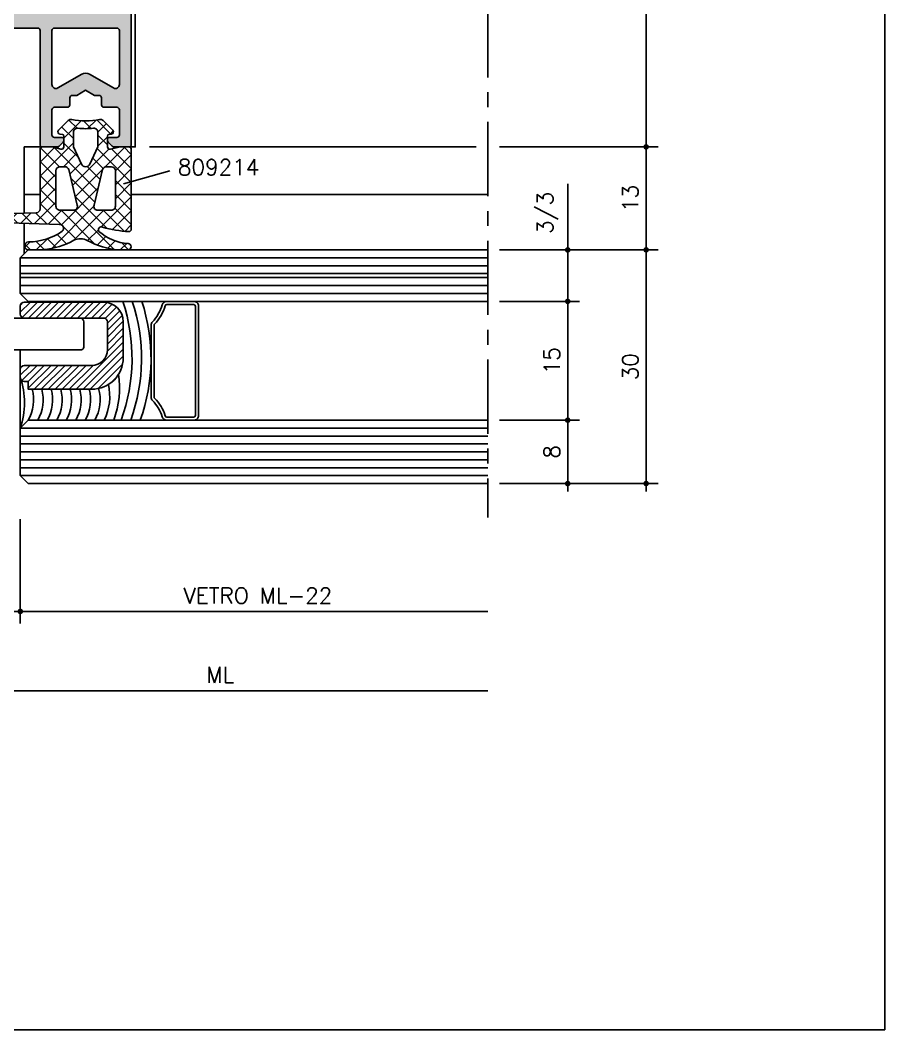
# Model space of a CAD drawing. Extents: x 0 to 1130, y -960 to 577.
# Drawn here: x 790.9 to 900, y 0 to 127.5 of the extents above; entities that cross this region are included whole.
import ezdxf

# ---------------------------------------------------------------- set-up
doc = ezdxf.new("R2010")
doc.units = 0
doc.header["$LTSCALE"] = 7.5
doc.header["$MEASUREMENT"] = 0
doc.linetypes.add('CENTER', pattern=[2, 1.25, -0.25, 0.25, -0.25])
doc.layers.get('0').update_dxf_attribs({"linetype": 'CONTINUOUS'})
doc.layers.get('DEFPOINTS').update_dxf_attribs({"linetype": 'CONTINUOUS'})
for name, color, linetype in [('ASSI', 1, 'CENTER'), ('FILL', 8, 'CONTINUOUS'), ('FINE', 7, 'CONTINUOUS'), ('GOMMA', 3, 'CONTINUOUS'), ('GROSSA', 4, 'CONTINUOUS'), ('MARCHIO', 7, 'CONTINUOUS'), ('QUOTE', 254, 'CONTINUOUS'), ('TESTO', 2, 'CONTINUOUS'), ('TRATTEGGI', 140, 'CONTINUOUS'), ('VETRO', 6, 'CONTINUOUS')]:
    doc.layers.add(name, color=color, linetype=linetype)
doc.styles.get("Standard").update_dxf_attribs({"font": 'romans.shx'})
doc.dimstyles.new('FRECCIA_1-1', dxfattribs={"dimtxt": 2, "dimasz": 2.5, "dimexe": 1.5, "dimexo": 1.5, "dimgap": 1, "dimtad": 3, "dimdsep": 46, "dimtxsty": 'Standard', "dimcen": 0, "dimclrt": 2, "dimaunit": 1, "dimadec": 0, "dimazin": 0, "dimtfac": 0.7, "dimtmove": 0, "dimatfit": 3, "dimfxl": 1, "dimtolj": 2, "dimarcsym": 0})
doc.dimstyles.new('SCALA_1-1$0', dxfattribs={"dimtxt": 2, "dimasz": 1, "dimexe": 1.5, "dimexo": 1.5, "dimgap": 1, "dimtad": 3, "dimdsep": 46, "dimtxsty": 'Standard', "dimblk1": 'PUNTO', "dimblk2": 'PUNTO', "dimsah": 1, "dimcen": 0.09, "dimclrt": 2, "dimadec": 0, "dimazin": 0, "dimtfac": 0.7, "dimtmove": 0, "dimatfit": 3, "dimldrblk": 'PUNTO', "dimfxl": 1, "dimtolj": 2, "dimarcsym": 0})

# ---------------------------------------------------------------- blocks, each defined once
blk = doc.blocks.new('PUNTO')
blk.add_line((-1, 0), (1, 0))
at = {"const_width": 0.35}
blk.add_lwpolyline([(-0.1750000000000114, 0, 1), (0.1750000000000114, 0, 1)], format="xyb", close=True, dxfattribs=at)
blk = doc.blocks.new('*D36')
at = {"layer": 'DEFPOINTS', "color": 0, "transparency": 16777216}
for p in [(790.8708402705938, 65.97782573167888), (768.8708402705938, 63.1439782762792), (768.8708402705938, 52.81692249839733)]:
    blk.add_point(p, dxfattribs=at)
at = {"layer": 'QUOTE', "color": 0, "lineweight": -2, "transparency": 16777216}
for p, q in [((790.8708402705938, 64.47782573167888), (790.8708402705938, 51.31692249839733)), ((768.8708402705938, 61.6439782762792), (768.8708402705938, 51.31692249839733)), ((789.8708402705938, 52.81692249839733), (769.8708402705938, 52.81692249839733))]:
    blk.add_line(p, q, dxfattribs=at)
at = {"layer": 'QUOTE', "color": 0, "lineweight": -2, "transparency": 16777216, "rotation": 180}
blk.add_blockref('PUNTO', (768.8708402705938, 52.81692249839733), dxfattribs=at)
at = {"layer": 'QUOTE', "color": 0, "lineweight": -2, "transparency": 16777216}
blk.add_blockref('PUNTO', (790.8708402705938, 52.81692249839733), dxfattribs=at)
at = {"layer": 'QUOTE', "color": 2, "transparency": 16777216, "insert": (779.8708402705938, 54.81692249839733), "char_height": 2, "attachment_point": 5}
blk.add_mtext('\\A2;22', dxfattribs=at)
blk = doc.blocks.new('*D37')
at = {"layer": 'DEFPOINTS', "color": 0, "transparency": 16777216}
for p in [(790.8708402705942, 65.97782573167888), (849.8708402705937, 64.57808684893001), (849.8708402705937, 52.81692249839733)]:
    blk.add_point(p, dxfattribs=at)
at = {"layer": 'QUOTE', "color": 0, "lineweight": -2, "transparency": 16777216}
for p, q in [((790.8708402705942, 64.47782573167888), (790.8708402705942, 51.31692249839733)), ((791.8708402705942, 52.81692249839733), (849.8708402705937, 52.81692249839733))]:
    blk.add_line(p, q, dxfattribs=at)
at = {"layer": 'QUOTE', "color": 0, "lineweight": -2, "transparency": 16777216, "rotation": 180}
blk.add_blockref('PUNTO', (790.8708402705942, 52.81692249839733), dxfattribs=at)
at = {"layer": 'QUOTE', "color": 2, "transparency": 16777216, "insert": (820.8708402705939, 54.81692249839733), "char_height": 2, "attachment_point": 5}
blk.add_mtext('\\A2;VETRO ML-22', dxfattribs=at)
blk = doc.blocks.new('_None')
blk = doc.blocks.new('*D39')
at = {"layer": 'DEFPOINTS', "color": 0, "transparency": 16777216}
for p in [(849.8708402705937, 64.57808684893001), (779.8708402705936, 52.81692249839733), (779.8708402705936, 42.81692249839733)]:
    blk.add_point(p, dxfattribs=at)
at = {"layer": 'QUOTE', "color": 0, "lineweight": -2, "transparency": 16777216}
for p, q in [((779.8708402705936, 51.31692249839733), (779.8708402705936, 41.31692249839733)), ((849.8708402705937, 42.81692249839733), (782.3708402705936, 42.81692249839733))]:
    blk.add_line(p, q, dxfattribs=at)
at = {"layer": 'QUOTE', "color": 0, "transparency": 16777216}
blk.add_solid([(782.3708402705936, 43.233589165064), (782.3708402705936, 42.40025583173067), (779.8708402705936, 42.81692249839733)], dxfattribs=at)
at = {"layer": 'QUOTE', "color": 2, "transparency": 16777216, "insert": (816.1208402705936, 44.81692249839733), "char_height": 2, "attachment_point": 5}
blk.add_mtext('\\A2;ML', dxfattribs=at)
blk = doc.blocks.new('*D41')
at = {"layer": 'DEFPOINTS', "color": 0, "transparency": 16777216}
for p in [(849.8708402705942, 216.4674930692304), (849.8708402705942, 111.4674930692304), (869.870840270594, 111.4674930692304)]:
    blk.add_point(p, dxfattribs=at)
at = {"layer": 'QUOTE', "color": 0, "lineweight": -2, "transparency": 16777216}
for p, q in [((851.3708402705942, 216.4674930692304), (871.370840270594, 216.4674930692304)), ((869.870840270594, 215.4674930692304), (869.870840270594, 112.4674930692304)), ((851.3708402705942, 111.4674930692304), (871.370840270594, 111.4674930692304))]:
    blk.add_line(p, q, dxfattribs=at)
for p, rotation in [((869.870840270594, 216.4674930692304), 90), ((869.870840270594, 111.4674930692304), 270)]:
    blk.add_blockref('PUNTO', p, dxfattribs=dict(at, rotation=rotation))
at = {"layer": 'QUOTE', "color": 2, "transparency": 16777216, "insert": (867.8708402705938, 163.9674930692301), "char_height": 2, "attachment_point": 5, "rotation": 90}
blk.add_mtext('\\A2;105', dxfattribs=at)
blk = doc.blocks.new('*D31')
at = {"layer": 'DEFPOINTS', "color": 0, "transparency": 16777216}
for p in [(849.8708402705942, 111.4674930692304), (849.8708402705942, 98.46749306923033), (869.870840270594, 98.46749306923034)]:
    blk.add_point(p, dxfattribs=at)
at = {"layer": 'QUOTE', "color": 0, "lineweight": -2, "transparency": 16777216}
for p, q in [((851.3708402705942, 111.4674930692304), (871.370840270594, 111.4674930692304)), ((869.870840270594, 110.4674930692304), (869.870840270594, 99.46749306923034)), ((851.3708402705942, 98.46749306923033), (871.370840270594, 98.46749306923034))]:
    blk.add_line(p, q, dxfattribs=at)
for p, rotation in [((869.870840270594, 111.4674930692304), 90), ((869.870840270594, 98.46749306923034), 270)]:
    blk.add_blockref('PUNTO', p, dxfattribs=dict(at, rotation=rotation))
at = {"layer": 'QUOTE', "color": 2, "transparency": 16777216, "insert": (867.8708402705938, 104.9674930692301), "char_height": 2, "attachment_point": 5, "rotation": 90}
blk.add_mtext('\\A2;13', dxfattribs=at)
blk = doc.blocks.new('*D32')
at = {"layer": 'DEFPOINTS', "color": 0, "transparency": 16777216}
for p in [(849.8708402705942, 76.9674930692303), (849.8708402705942, 68.96749306923024), (859.9727191530606, 68.96749306923024)]:
    blk.add_point(p, dxfattribs=at)
at = {"layer": 'QUOTE', "color": 0, "lineweight": -2, "transparency": 16777216}
for p, q in [((851.3708402705942, 76.9674930692303), (861.4727191530606, 76.9674930692303)), ((859.9727191530606, 75.9674930692303), (859.9727191530606, 69.96749306923024)), ((851.3708402705942, 68.96749306923024), (861.4727191530606, 68.96749306923024))]:
    blk.add_line(p, q, dxfattribs=at)
for p, rotation in [((859.9727191530606, 76.9674930692303), 90), ((859.9727191530606, 68.96749306923024), 270)]:
    blk.add_blockref('PUNTO', p, dxfattribs=dict(at, rotation=rotation))
at = {"layer": 'QUOTE', "color": 2, "transparency": 16777216, "insert": (857.9727191530603, 72.96749306923002), "char_height": 2, "attachment_point": 5, "rotation": 90}
blk.add_mtext('\\A2;8', dxfattribs=at)
blk = doc.blocks.new('*D33')
at = {"layer": 'DEFPOINTS', "color": 0, "transparency": 16777216}
for p in [(849.8708402705942, 91.9674930692303), (849.8708402705942, 76.9674930692303), (859.9727191530606, 76.9674930692303)]:
    blk.add_point(p, dxfattribs=at)
at = {"layer": 'QUOTE', "color": 0, "lineweight": -2, "transparency": 16777216}
for p, q in [((851.3708402705942, 91.9674930692303), (861.4727191530606, 91.9674930692303)), ((859.9727191530606, 90.9674930692303), (859.9727191530606, 77.9674930692303)), ((851.3708402705942, 76.9674930692303), (861.4727191530606, 76.9674930692303))]:
    blk.add_line(p, q, dxfattribs=at)
for p, rotation in [((859.9727191530606, 91.9674930692303), 90), ((859.9727191530606, 76.9674930692303), 270)]:
    blk.add_blockref('PUNTO', p, dxfattribs=dict(at, rotation=rotation))
at = {"layer": 'QUOTE', "color": 2, "transparency": 16777216, "insert": (857.9727191530603, 84.46749306923004), "char_height": 2, "attachment_point": 5, "rotation": 90}
blk.add_mtext('\\A2;15', dxfattribs=at)
blk = doc.blocks.new('*D34')
at = {"layer": 'DEFPOINTS', "color": 0, "transparency": 16777216}
for p in [(849.8708402705942, 98.46749306923033), (859.9727191530606, 98.46749306923033), (849.8708402705942, 91.9674930692303)]:
    blk.add_point(p, dxfattribs=at)
at = {"layer": 'QUOTE', "color": 0, "lineweight": -2, "transparency": 16777216}
for p, q in [((859.9727191530606, 98.46749306923033), (859.9727191530606, 106.8008264025637)), ((851.3708402705942, 98.46749306923033), (861.4727191530606, 98.46749306923033)), ((859.9727191530606, 92.9674930692303), (859.9727191530606, 97.46749306923033)), ((851.3708402705942, 91.9674930692303), (861.4727191530606, 91.9674930692303))]:
    blk.add_line(p, q, dxfattribs=at)
for p, rotation in [((859.9727191530606, 98.46749306923033), 90), ((859.9727191530606, 91.9674930692303), 270)]:
    blk.add_blockref('PUNTO', p, dxfattribs=dict(at, rotation=rotation))
at = {"layer": 'QUOTE', "color": 2, "transparency": 16777216, "insert": (857.4489096292508, 103.1341597358967), "char_height": 2, "attachment_point": 5, "rotation": 90}
blk.add_mtext('\\A2;3/3', dxfattribs=at)
blk = doc.blocks.new('*D35')
at = {"layer": 'DEFPOINTS', "color": 0, "transparency": 16777216}
for p in [(849.8708402705942, 98.46749306923033), (869.870840270594, 98.46749306923034), (849.8708402705942, 68.96749306923024)]:
    blk.add_point(p, dxfattribs=at)
at = {"layer": 'QUOTE', "color": 0, "lineweight": -2, "transparency": 16777216}
for p, q in [((851.3708402705942, 98.46749306923033), (871.370840270594, 98.46749306923034)), ((869.870840270594, 69.96749306923026), (869.870840270594, 97.46749306923034)), ((851.3708402705942, 68.96749306923024), (871.370840270594, 68.96749306923026))]:
    blk.add_line(p, q, dxfattribs=at)
for p, rotation in [((869.870840270594, 98.46749306923034), 90), ((869.870840270594, 68.96749306923026), 270)]:
    blk.add_blockref('PUNTO', p, dxfattribs=dict(at, rotation=rotation))
at = {"layer": 'QUOTE', "color": 2, "transparency": 16777216, "insert": (867.8708402705938, 83.71749306923002), "char_height": 2, "attachment_point": 5, "rotation": 90}
blk.add_mtext('\\A2;30', dxfattribs=at)

msp = doc.modelspace()

# ---------------------------------------------------------------- hatches: boundary and pattern name
at = {"layer": 'FILL'}
h = msp.add_hatch(color=253, dxfattribs=at)
edge = h.paths.add_edge_path(flags=16)
edge.add_arc((757.1708402705937, 212.5674930692302), 0.2999999999999545, 89.99999999999457, 180)
edge.add_line((756.8708402705937, 212.5674930692302), (756.8708402705936, 128.7674930692302))
edge.add_arc((757.1708402705937, 128.7674930692303), 0.2999999999999545, 180, 270)
edge.add_line((757.1708402705937, 128.4674930692303), (802.5708402705936, 128.4674930692303))
edge.add_arc((802.5708402705936, 128.7674930692303), 0.2999999999999545, 270, 360)
edge.add_line((802.8708402705936, 128.7674930692303), (802.8708402705938, 212.5674930692302))
edge.add_arc((802.5708402705937, 212.5674930692302), 0.2999999999999545, 0, 90)
edge.add_line((802.5708402705937, 212.8674930692301), (757.1708402705937, 212.8674930692301))
edge = h.paths.add_edge_path()
edge.add_line((764.5708402705937, 112.6674930692301), (763.6708402705937, 112.6674930692302))
edge.add_arc((763.6708402705937, 112.3674930692302), 0.2999999999999829, 90.00000000000541, 180.0000000000054)
edge.add_line((763.3708402705937, 112.3674930692302), (763.3708402705937, 112.2917571379422))
edge.add_arc((763.6708402705935, 112.2917571379422), 0.2999999999999261, 180, 225.0000000000038)
edge.add_line((763.4587082362377, 112.0796251035862), (763.9829723049496, 111.5553610348744))
edge.add_arc((764.1951043393055, 111.7674930692303), 0.2999999999999341, 224.9999999999962, 270)
edge.add_line((764.1951043393055, 111.4674930692303), (766.0708402705937, 111.4674930692303))
edge.add_arc((766.0708402705937, 111.7674930692303), 0.2999999999999545, 270, 360)
edge.add_line((766.3708402705937, 111.7674930692303), (766.3708402705936, 126.1674930692304))
edge.add_arc((766.6708402705935, 126.1674930692304), 0.2999999999999545, 90, 180, ccw=False)
edge.add_line((766.6708402705935, 126.4674930692303), (774.0708402705939, 126.4674930692303))
edge.add_arc((774.0708402705939, 126.1674930692304), 0.2999999999999829, -5.5138116294983774e-12, 89.9999999999946, ccw=False)
edge.add_line((774.3708402705938, 126.1674930692303), (774.3708402705937, 111.7674930692302))
edge.add_arc((774.6708402705937, 111.7674930692303), 0.2999999999999829, 180.0000000000163, 270.0000000000163)
edge.add_line((774.6708402705938, 111.4674930692303), (775.2708402705938, 111.4674930692303))
edge.add_arc((775.2708402705937, 111.1674930692303), 0.3000000000000114, -1.0913936421275139e-11, 89.99999999998909, ccw=False)
edge.add_line((775.5708402705937, 111.1674930692302), (775.5708402705937, 110.5192301965413))
edge.add_arc((775.2708402705937, 110.5192301965413), 0.2999999999999972, -74.9999999999971, 0, ccw=False)
edge.add_line((775.3484859841245, 110.2294524486546), (774.593194557063, 110.0270727207233))
edge.add_arc((774.6708402705938, 109.7372949728366), 0.299999999999927, 104.9999999999926, 179.9999999999891)
edge.add_line((774.3708402705938, 109.7372949728367), (774.3708402705937, 91.76749306923034))
edge.add_arc((774.6708402705937, 91.76749306923028), 0.2999999999999972, 179.9999999999864, 269.9999999999919)
edge.add_line((774.6708402705937, 91.46749306923027), (775.9708402705937, 91.46749306923039))
edge.add_line((775.9708402705937, 91.46749306923039), (776.6708402705937, 92.16749306923032))
edge.add_line((776.6708402705937, 92.16749306923032), (776.6708402705937, 92.66749306923032))
edge.add_line((776.6708402705937, 92.66749306923032), (775.5708402705936, 92.66749306923032))
edge.add_line((775.5708402705936, 92.66749306923032), (775.5708402705936, 94.13958745009404))
edge.add_line((775.5708402705936, 94.13958745009404), (777.8708402705937, 95.46749306923027))
edge.add_line((777.8708402705937, 95.46749306923027), (777.8708402705937, 107.4674930692303))
edge.add_arc((779.8708402705937, 107.4674930692303), 2, 0, 180, ccw=False)
edge.add_line((781.8708402705937, 107.4674930692303), (781.8708402705937, 95.46749306923027))
edge.add_line((781.8708402705937, 95.46749306923027), (784.1708402705937, 94.13958745009404))
edge.add_line((784.1708402705937, 94.13958745009404), (784.1708402705937, 92.66749306923032))
edge.add_line((784.1708402705937, 92.66749306923032), (783.0708402705936, 92.66749306923032))
edge.add_line((783.0708402705936, 92.66749306923032), (783.0708402705936, 92.16749306923032))
edge.add_line((783.0708402705936, 92.16749306923032), (783.7708402705936, 91.46749306923039))
edge.add_line((783.7708402705936, 91.46749306923039), (785.0708402705937, 91.46749306923039))
edge.add_arc((785.0708402705937, 91.76749306923034), 0.2999999999999403, 269.9999999999972, 360.0000000000027)
edge.add_line((785.3708402705937, 91.76749306923034), (785.3708402705937, 109.7372949728365))
edge.add_arc((785.0708402705936, 109.7372949728365), 0.3000000000000398, 1.085629331272737e-11, 75.00000000001305)
edge.add_line((785.1484859841244, 110.0270727207233), (784.393194557063, 110.2294524486546))
edge.add_arc((784.4708402705937, 110.5192301965413), 0.300000000000004, 179.9999999999891, 254.9999999999945, ccw=False)
edge.add_line((784.1708402705938, 110.5192301965413), (784.1708402705937, 110.6674930692303))
edge.add_line((784.1708402705937, 110.6674930692303), (784.1708402705937, 111.1674930692302))
edge.add_arc((784.4708402705937, 111.1674930692302), 0.3000000000000682, 90, 180, ccw=False)
edge.add_line((784.4708402705937, 111.4674930692303), (785.0708402705937, 111.4674930692303))
edge.add_arc((785.0708402705936, 111.7674930692303), 0.2999999999999829, 270.0000000000054, 359.9999999999946)
edge.add_line((785.3708402705937, 111.7674930692302), (785.3708402705937, 126.1674930692303))
edge.add_arc((785.6708402705937, 126.1674930692304), 0.2999999999999829, 90.0000000000054, 180.0000000000054, ccw=False)
edge.add_line((785.6708402705937, 126.4674930692303), (793.070840270594, 126.4674930692303))
edge.add_arc((793.070840270594, 126.1674930692304), 0.2999999999999545, 0, 90, ccw=False)
edge.add_line((793.3708402705939, 126.1674930692304), (793.3708402705938, 111.7674930692303))
edge.add_arc((793.6708402705938, 111.7674930692303), 0.3000000000000114, 180.0000000000109, 270.0000000000109)
edge.add_line((793.6708402705939, 111.4674930692303), (795.546576201882, 111.4674930692303))
edge.add_arc((795.5465762018819, 111.7674930692303), 0.2999999999999829, 270.0000000000135, 315.0000000000134)
edge.add_line((795.7587082362379, 111.5553610348744), (796.2829723049498, 112.0796251035861))
edge.add_arc((796.0708402705937, 112.2917571379421), 0.3000000000000245, 315.0000000000057, 360.0000000000055)
edge.add_line((796.3708402705938, 112.2917571379421), (796.3708402705938, 112.3674930692302))
edge.add_arc((796.0708402705937, 112.3674930692302), 0.3000000000000398, 5.428146656363683e-12, 90.00000000000541)
edge.add_line((796.0708402705937, 112.6674930692302), (795.1708402705939, 112.6674930692302))
edge.add_arc((795.1708402705938, 112.9674930692302), 0.3000000000000398, 180.0000000000054, 270.0000000000054, ccw=False)
edge.add_line((794.8708402705938, 112.9674930692302), (794.8708402705938, 116.1674930692301))
edge.add_arc((795.1708402705938, 116.1674930692301), 0.3000000000000398, 89.9999999999946, 179.9999999999946, ccw=False)
edge.add_line((795.1708402705939, 116.4674930692302), (796.8208402705937, 116.4674930692302))
edge.add_arc((796.8208402705937, 116.7674930692302), 0.3000000000000398, 269.9999999999946, 359.9999999999946)
edge.add_line((797.1208402705938, 116.7674930692302), (797.1208402705938, 117.6674930692301))
edge.add_arc((797.4208402705939, 117.6674930692301), 0.3000000000000682, 90, 180, ccw=False)
edge.add_line((797.4208402705939, 117.9674930692302), (797.9868656743781, 117.9674930692302))
edge.add_line((797.9868656743781, 117.9674930692302), (799.1208402705938, 118.6221936076095))
edge.add_line((799.1208402705938, 118.6221936076095), (800.2548148668094, 117.9674930692303))
edge.add_line((800.2548148668094, 117.9674930692303), (800.8208402705937, 117.9674930692302))
edge.add_arc((800.8208402705937, 117.6674930692302), 0.3000000000000114, 1.0913936421275139e-11, 90.00000000000807, ccw=False)
edge.add_line((801.1208402705938, 117.6674930692303), (801.1208402705938, 116.7674930692302))
edge.add_arc((801.4208402705938, 116.7674930692302), 0.2999999999999403, 179.9999999999973, 270.0000000000027)
edge.add_line((801.4208402705938, 116.4674930692302), (803.0708402705937, 116.4674930692302))
edge.add_arc((803.0708402705937, 116.1674930692301), 0.3000000000000682, 0, 90, ccw=False)
edge.add_line((803.3708402705938, 116.1674930692301), (803.3708402705938, 112.9674930692302))
edge.add_arc((803.0708402705937, 112.9674930692303), 0.300000000000054, 269.99999999999727, 359.99999999999187, ccw=False)
edge.add_line((803.0708402705937, 112.6674930692302), (802.1708402705938, 112.6674930692302))
edge.add_arc((802.1708402705938, 112.3674930692302), 0.2999999999999972, 90.00000000000813, 180.0000000000027)
edge.add_line((801.8708402705938, 112.3674930692302), (801.8708402705937, 112.2917571379422))
edge.add_arc((802.1708402705937, 112.2917571379423), 0.2999999999999829, 180.0000000000244, 225.0000000000288)
edge.add_line((801.9587082362378, 112.0796251035862), (802.4829723049498, 111.5553610348742))
edge.add_arc((802.6951043393058, 111.7674930692301), 0.2999999999998437, 224.9999999999904, 269.9999999999864)
edge.add_line((802.6951043393057, 111.4674930692302), (804.5708402705936, 111.4674930692302))
edge.add_arc((804.5708402705936, 111.7674930692303), 0.3000000000000682, 270, 360)
edge.add_line((804.8708402705937, 111.7674930692303), (804.8708402705938, 215.4674930692303))
edge.add_arc((803.8708402705938, 215.4674930692303), 0.9999999999999858, 0, 90.00000000000081)
edge.add_line((803.8708402705937, 216.4674930692303), (755.8708402705937, 216.4674930692303))
edge.add_arc((755.8708402705937, 215.4674930692303), 1, 90, 179.9999999999968)
edge.add_line((754.8708402705937, 215.4674930692303), (754.8708402705936, 111.7674930692302))
edge.add_arc((755.1708402705937, 111.7674930692303), 0.2999999999999829, 179.9999999999946, 269.9999999999946)
edge.add_line((755.1708402705937, 111.4674930692303), (757.0465762018817, 111.4674930692303))
edge.add_arc((757.0465762018816, 111.7674930692303), 0.2999999999999829, 270.0000000000054, 315)
edge.add_line((757.2587082362377, 111.5553610348743), (757.7829723049497, 112.0796251035861))
edge.add_arc((757.5708402705936, 112.2917571379421), 0.3000000000000346, 315.0000000000077, 360.0000000000163)
edge.add_line((757.8708402705937, 112.2917571379422), (757.8708402705937, 112.3674930692302))
edge.add_arc((757.5708402705937, 112.3674930692302), 0.2999999999999545, 0, 90)
edge.add_line((757.5708402705937, 112.6674930692301), (756.6708402705937, 112.6674930692302))
edge.add_arc((756.6708402705937, 112.9674930692302), 0.2999999999999829, 179.9999999999946, 269.9999999999946, ccw=False)
edge.add_line((756.3708402705937, 112.9674930692302), (756.3708402705937, 116.1674930692301))
edge.add_arc((756.6708402705937, 116.1674930692301), 0.2999999999999829, 90.0000000000054, 180.0000000000054, ccw=False)
edge.add_line((756.6708402705937, 116.4674930692302), (758.3208402705937, 116.4674930692302))
edge.add_arc((758.3208402705936, 116.7674930692301), 0.2999999999998835, 270.0000000000054, 360.0000000000136)
edge.add_line((758.6208402705936, 116.7674930692302), (758.6208402705936, 117.6674930692303))
edge.add_arc((758.9208402705935, 117.6674930692302), 0.3000000000000114, 89.99999999998909, 179.9999999999891, ccw=False)
edge.add_line((758.9208402705937, 117.9674930692302), (759.486865674378, 117.9674930692303))
edge.add_line((759.486865674378, 117.9674930692303), (760.6208402705936, 118.6221936076095))
edge.add_line((760.6208402705936, 118.6221936076095), (761.7548148668093, 117.9674930692302))
edge.add_line((761.7548148668093, 117.9674930692302), (762.3208402705935, 117.9674930692302))
edge.add_arc((762.3208402705935, 117.6674930692301), 0.3000000000000682, 0, 90, ccw=False)
edge.add_line((762.6208402705936, 117.6674930692301), (762.6208402705936, 116.7674930692302))
edge.add_arc((762.9208402705935, 116.7674930692302), 0.3000000000000398, 180.0000000000054, 270.0000000000054)
edge.add_line((762.9208402705937, 116.4674930692302), (764.5708402705937, 116.4674930692302))
edge.add_arc((764.5708402705936, 116.1674930692302), 0.3000000000000114, -1.0913936421275139e-11, 89.99999999998909, ccw=False)
edge.add_line((764.8708402705937, 116.1674930692301), (764.8708402705937, 112.9674930692302))
edge.add_arc((764.5708402705936, 112.9674930692302), 0.3000000000000114, -89.99999999998909, 1.0913936421275139e-11, ccw=False)
edge = h.paths.add_edge_path(flags=16)
edge.add_line((756.3708402705937, 119.3438814453479), (756.3708402705937, 126.1674930692304))
edge.add_arc((756.6708402705937, 126.1674930692304), 0.2999999999999545, 90, 180, ccw=False)
edge.add_line((756.6708402705937, 126.4674930692303), (764.5708402705935, 126.4674930692303))
edge.add_arc((764.5708402705935, 126.1674930692303), 0.3000000000000398, 5.4001247917767614e-12, 90.0000000000054, ccw=False)
edge.add_line((764.8708402705936, 126.1674930692303), (764.8708402705937, 119.3438814428452))
edge.add_arc((764.3708402705937, 119.3438814428452), 0.4999999999999716, -120.00000010754701, 3.183231456205249e-12, ccw=False)
edge.add_line((764.120840269781, 118.9108687414222), (761.1208402814309, 120.6429195497732))
edge.add_arc((760.6208402814308, 119.7768941459888), 1.000000000000024, 59.99999999999704, 119.9999999999957)
edge.add_line((760.1208402814309, 120.6429195497732), (757.1208402697808, 118.9108687429865))
edge.add_arc((756.8708402705936, 119.3438814453479), 0.4999999999999514, 180, 299.9999998924501, ccw=False)
edge = h.paths.add_edge_path(flags=16)
edge.add_line((783.8708402705937, 113.4674930692303), (783.8708402705937, 126.4674930692303))
edge.add_line((783.8708402705937, 126.4674930692303), (775.8708402705938, 126.4674930692303))
edge.add_line((775.8708402705938, 126.4674930692303), (775.8708402705937, 113.4674930692302))
edge.add_arc((776.3708402705937, 113.4674930692302), 0.5, 180, 270)
edge.add_line((776.3708402705937, 112.9674930692302), (783.3708402705937, 112.9674930692303))
edge.add_arc((783.3708402705937, 113.4674930692303), 0.5, 270, 360)
edge = h.paths.add_edge_path(flags=16)
edge.add_arc((799.1208402597565, 119.7768941459888), 1.000000000000012, 59.99999999999733, 119.99999999999679, ccw=False)
edge.add_line((799.6208402597566, 120.6429195497732), (802.6208402714066, 118.9108687429865))
edge.add_arc((802.8708402705938, 119.3438814453479), 0.5000000000000115, 240.0000001075445, 359.9999999999968)
edge.add_line((803.3708402705938, 119.3438814453479), (803.3708402705938, 126.1674930692304))
edge.add_arc((803.0708402705937, 126.1674930692304), 0.3000000000000398, 5.428146656363683e-12, 90.00000000000541)
edge.add_line((803.0708402705937, 126.4674930692304), (795.1708402705939, 126.4674930692302))
edge.add_arc((795.1708402705939, 126.1674930692303), 0.2999999999999545, 90, 180)
edge.add_line((794.8708402705939, 126.1674930692303), (794.8708402705937, 119.3438814428452))
edge.add_arc((795.3708402705937, 119.3438814428452), 0.5000000000000426, 180.0000000000016, 300.0000001075488)
edge.add_line((795.6208402714066, 118.9108687414222), (798.6208402597566, 120.6429195497732))
h = msp.add_hatch(dxfattribs=at)
h.set_pattern_fill('ANSI37', color=137, scale=10, style=0)
h.set_pattern_definition([(45, (683.8071680727091, 2.313755089744518e-07), (-0.8838834764831843, 0.8838834764831844), []), (135, (683.8071680727091, 2.313755089744518e-07), (-0.8838834764831844, -0.8838834764831843), [])])
h.paths.add_polyline_path([(799.1208402597564, 99.74230061752354, -0.0279488201277153), (799.3252598630049, 99.65214877953673), (799.7821832314037, 99.43298243314803, 0.110612041823471), (803.5197703868954, 98.47178553745027), (804.5292829715308, 98.47178553745022, 0.9292461723943047), (804.4708402705943, 99.26749306922994, -0.1649688112626651), (800.786252698953, 100.8011446856015, -0.7904883406482366), (801.2616734168632, 101.3198826316666, 0.05312709888512344), (804.5708402705936, 100.7722643272332, 0.4142135623729978), (804.8708402705935, 101.0722643272333), (804.8708402705936, 111.1674930692298, 0.4142135623731505), (804.5708402705936, 111.4674930692299), (803.3694470114172, 111.4674930692299, 0.0655434628152484), (803.2918012978864, 111.4572708171166), (802.2484859841245, 111.1777153213429, -0.4931454260312266), (801.8708402705937, 111.4674930692298), (801.8708402705937, 112.8450809155237, -0.3888787318530059), (802.0534091220442, 113.0443198551421), (802.3481503202511, 113.0701063686593, 0.6370702608073496), (802.5341356317826, 113.5810968124428), (801.3258434695301, 114.7893889746954, 0.2454199115108711), (800.8841258015377, 114.9280012677806, -0.04434285628740945), (799.1208402597566, 114.7713149413501), (799.1208402597566, 113.7713149413501, 0.02265679805365915), (800.1255963978653, 113.8168674376823, -0.4410091218321953), (800.6708402705938, 113.3189186531866), (800.6708402705932, 111.46749306923), (799.6646249257775, 109.3096573352879, -0.2914734167828084), (799.1208402597565, 108.9632282923323)])
h.paths.add_polyline_path([(801.2574448637533, 108.6152657408091, -0.3288304544284983), (801.7351092203202, 108.9674930692299), (802.3708402705932, 108.9674930692299, -0.4142135623730941), (802.8708402705932, 108.4674930692299), (802.8708402705931, 103.9674930692298, -0.4142135623731152), (802.3708402705931, 103.4674930692298), (800.6523314425422, 103.4674930692299, -0.5050829045456721), (800.1746670859754, 104.1152657408091)], flags=16)
h.paths.add_polyline_path([(799.1208402597565, 108.9632282923323, -0.2914734223893663), (798.5770555813335, 109.3096573352879), (797.5708402705937, 111.4674930692301), (797.5708402705939, 113.3189186531867, -0.44100912183203), (798.1160841433222, 113.8168674376821, 0.02265679756541681), (799.1208402597566, 113.7713149413501), (799.1208402597566, 114.7713149413501, -0.04434285659807329), (797.3575547055734, 114.9280012677808, 0.2454199115108631), (796.915837037581, 114.7893889746956), (795.7075448780699, 113.5810968151843, 0.6370702608072792), (795.8935301896015, 113.0701063714009), (796.1882714191433, 113.0443198551424, -0.3888787318528504), (796.3708402705937, 112.8450809155239), (796.3708402705936, 111.4674930692299, -0.4931454260312618), (795.9931945570629, 111.1777153213431), (794.9117292790468, 111.4674930692299), (793.6708402705935, 111.4674930692299, 0.4142135623730951), (793.3708402705936, 111.1674930692299), (793.3708402705936, 103.6523626854877, -0.4052432957209685), (792.8861994748117, 103.1525986463195), (790.6235157851899, 103.0830597876858), (791.310530022691, 101.8303550356887), (795.8362312290583, 101.6908024385896, -0.6756558563554195), (796.1558201447972, 100.8198110338659, -0.1494527194712063), (791.8966934634329, 99.46736046757854, 0.925745551245078), (791.8428318140817, 98.47178553745044), (793.3870231698518, 98.47178553745044, 0.09819273378049216), (797.2126880144622, 99.46115798981663), (797.6348099532651, 99.71071781421534, -0.1926945525451828), (799.1208402597564, 99.74230061752354)])
h.paths.add_polyline_path([(798.0670134552113, 104.1152657408091, -0.5050829045456721), (797.5893490986446, 103.46749306923), (795.8708402705936, 103.4674930692299, -0.4142135623731152), (795.3708402705936, 103.9674930692299), (795.3708402705936, 108.46749306923, -0.4142135623730941), (795.8708402705936, 108.96749306923), (796.5065713208668, 108.96749306923, -0.3288304544284983), (796.9842356774335, 108.6152657408091)], flags=16)
h.paths.add_polyline_path([(791.310530022691, 101.8303550356887), (790.6235157851899, 103.0830597876858), (786.8554810663754, 102.9672571083984, 0.9697392325155793), (786.8554810663754, 101.9677290300618)])
at = {"layer": 'TRATTEGGI'}
h = msp.add_hatch(dxfattribs=at)
h.set_pattern_fill('ANSI31', color=256, scale=5, angle=90, style=0)
h.set_pattern_definition([(225, (572.519484771245, 275.2982632443685), (-0.4419417382415922, 0.4419417382415924), [])])
h.paths.add_polyline_path([(799.8708402705938, 83.86749306923025, 0.414213562373095), (801.8708402705938, 85.86749306923025), (801.8708402705938, 89.36749306923025, 0.4142135623730951), (801.3708402705938, 89.86749306923025), (791.3708402705938, 89.86749306923019, -0.4142135623730783), (790.8708402705938, 90.36749306923019), (790.8708402705938, 91.3674930692303, -0.4142135623730618), (791.3708402705938, 91.86749306923025), (801.3708402705938, 91.86749306923025, -0.4142135623730951), (803.8708402705938, 89.36749306923025), (803.8708402705938, 84.86749306923019, -0.4142135623730951), (799.8708402705938, 80.86749306923019), (791.8708402705938, 80.86749306923019), (791.8708402705938, 81.86749306923025), (791.3708402705938, 81.86749306923025, -0.4142135623730951), (790.8708402705938, 82.36749306923025), (790.8708402705938, 83.36749306923019, -0.4142135623731117), (791.3708402705938, 83.86749306923019)])

# ---------------------------------------------------------------- linework, layer by layer
at = {"layer": 'ASSI'}
msp.add_line((849.8708402705938, 219.6238102062099), (849.8708402705938, 64.67808684893004), dxfattribs=at)
at = {"layer": 'FINE'}
for p, q in [((791.3708402705934, 103.1060272453037), (791.3708402705938, 111.4674930692302)), ((791.3708402705938, 111.4674930692302), (793.6708402705935, 111.4674930692301)), ((791.3708402705934, 105.4674930692302), (793.3701969448225, 105.4674930692302)), ((804.8701969448225, 105.4674930692304), (849.8708402705936, 105.4674930692304)), ((790.8708402705938, 75.96749306923022), (790.8708402705938, 85.8674930692303))]:
    msp.add_line(p, q, dxfattribs=at)
for points in [[(804.5708402705936, 111.4674930692302), (805.3714835963644, 111.4674930692303), (805.3708402705936, 215.4674930692303), (849.8708402705937, 215.4674930692303)], [(791.3708402705934, 97.9674930692298), (791.3708402705934, 101.8284953345413)]]:
    msp.add_lwpolyline(points, dxfattribs=at)
for centre, radius, start, end in [((781.9649338488696, 84.7674827662978), 23.00769693594791, 340.1830325902197, 18.23644999560723), ((783.2486118704498, 84.75282722187382), 22.92401045712025, 340.1465901897324, 18.3439673065632), ((784.4486118704497, 84.75282722187376), 22.92401045712023, 340.1465901897324, 18.3439673065632), ((781.4544950518846, 79.16749306923037), 9.945227864553928, 341.2304614505206, 18.76953854947936), ((791.4920690462029, 81.07971173504643), 11.91114051813527, 339.803468419145, 8.195930788678112), ((787.4223091019423, 79.51619930525459), 5.126922374682009, 330.1902207154326, 15.28189307663177), ((788.6223091019426, 79.51619930525459), 5.126922374682093, 330.1902207154326, 15.28189307663177), ((789.8223091019424, 79.51619930525447), 5.126922374682098, 330.1902207154326, 15.28189307663177), ((791.0223091019423, 79.51619930525447), 5.126922374682168, 330.1902207154326, 15.28189307663177), ((792.2223091019421, 79.51619930525447), 5.126922374682193, 330.1902207154326, 15.28189307663177), ((793.4223091019423, 79.51619930525442), 5.126922374682223, 330.1902207154326, 15.28189307663177), ((794.6223091019422, 79.51619930525442), 5.126922374682257, 330.1902207154326, 15.28189307663177), ((795.7177918491832, 79.54402013991034), 5.231514281129619, 330.4948886946889, 15.77023670025595), ((795.188297626765, 79.98018913198968), 6.967544735278227, 334.3806740831179, 12.40501293931933)]:
    msp.add_arc(centre, radius, start, end, dxfattribs=at)
at = {"layer": 'GOMMA'}
msp.add_lwpolyline([(786.8554810663754, 102.9672571083984), (792.8861994748117, 103.1525986463195, 0.4052432957209685), (793.3708402705936, 103.6523626854877), (793.3708402705936, 111.1674930692299, -0.4142135623730951), (793.6708402705935, 111.4674930692299), (794.9117292790468, 111.4674930692299), (795.9931945570629, 111.1777153213431, 0.4931454260312618), (796.3708402705936, 111.4674930692299), (796.3708402705937, 112.8450809155239, 0.3888787318528504), (796.1882714191433, 113.0443198551424), (795.8935301896015, 113.0701063714009, -0.6370702608072794), (795.7075448780699, 113.5810968151843), (796.915837037581, 114.7893889746956, -0.2454199115108711), (797.3575547055734, 114.9280012677808, 0.0888604381802806), (800.8841258015377, 114.9280012677806, -0.2454199115108711), (801.3258434695301, 114.7893889746954), (802.5341356317826, 113.5810968124428, -0.6370702608073499), (802.3481503202511, 113.0701063686593), (802.0534091220442, 113.0443198551421, 0.3888787318530058), (801.8708402705937, 112.8450809155237), (801.8708402705937, 111.4674930692298, 0.4931454260312268), (802.2484859841245, 111.1777153213429), (803.2918012978864, 111.4572708171166, -0.06554346281524841), (803.3694470114172, 111.4674930692299), (804.5708402705936, 111.4674930692299, -0.4142135623731504), (804.8708402705936, 111.1674930692298), (804.8708402705935, 101.0722643272333, -0.4142135623731505), (804.5708402705934, 100.7722643272332, -0.05312709888512125), (801.2616734168632, 101.3198826316666, 0.7904883406482491), (800.7862526989531, 100.8011446856015, 0.164968811262667), (804.4708402705944, 99.26749306922994, -0.999999999998863), (804.4708402705935, 98.46749306922987), (803.8283661704348, 98.46749306922987, -0.1194670680124155), (799.7821832314037, 99.43298243314803), (799.3252598630049, 99.65214877953673, 0.2218381007067161), (797.6348099532651, 99.71071781421534), (797.2126880144622, 99.46115798981663, -0.1001934393118184), (793.3066401543326, 98.4674930692301), (791.9082079789805, 98.4674930692301, -0.9999999999995451), (791.9082079789805, 99.4674930692301, 0.1490676202251945), (796.1558201447972, 100.8198110338659, 0.6756558563554195), (795.8362312290583, 101.6908024385896), (786.8554810663754, 101.9677290300618, -0.9697392325155803)], format="xyb", dxfattribs=at)
for points in [[(800.1255963978654, 113.8168674376823, -0.04533686841581842), (798.1160841433223, 113.8168674376821, 0.4410091218320485), (797.5708402705939, 113.3189186531867), (797.5708402705937, 111.4674930692301), (798.5770555813335, 109.3096573352879, 0.6370702608074954), (799.6646249257775, 109.3096573352879), (800.6708402705932, 111.46749306923), (800.6708402705938, 113.3189186531866, 0.4410091218321674)], [(796.5065713208668, 108.96749306923), (795.8708402705936, 108.96749306923, 0.4142135623730941), (795.3708402705936, 108.46749306923), (795.3708402705936, 103.9674930692299, 0.4142135623731153), (795.8708402705936, 103.4674930692299), (797.5893490986446, 103.46749306923, 0.5050829045456721), (798.0670134552113, 104.1152657408091), (796.9842356774335, 108.6152657408091, 0.3288304544284983)], [(801.7351092203202, 108.9674930692299), (802.3708402705932, 108.9674930692299, -0.4142135623730941), (802.8708402705932, 108.4674930692299), (802.8708402705931, 103.9674930692298, -0.4142135623731153), (802.3708402705931, 103.4674930692298), (800.6523314425422, 103.4674930692299, -0.5050829045456721), (800.1746670859754, 104.1152657408091), (801.2574448637533, 108.6152657408091, -0.3288304544284983)]]:
    msp.add_lwpolyline(points, format="xyb", close=True, dxfattribs=at)
at = {"layer": 'GROSSA'}
for points in [[(785.6708402705937, 126.4674930692303), (793.070840270594, 126.4674930692303, -0.414213562373095), (793.3708402705939, 126.1674930692304), (793.3708402705938, 111.7674930692303, 0.414213562373095), (793.6708402705939, 111.4674930692303), (795.546576201882, 111.4674930692303, 0.198912367379658), (795.7587082362379, 111.5553610348744), (796.2829723049498, 112.0796251035861, 0.198912367379658), (796.3708402705938, 112.2917571379421), (796.3708402705938, 112.3674930692302, 0.414213562373095), (796.0708402705937, 112.6674930692302), (795.1708402705939, 112.6674930692302, -0.414213562373095), (794.8708402705938, 112.9674930692302), (794.8708402705938, 116.1674930692301, -0.414213562373095), (795.1708402705939, 116.4674930692302), (796.8208402705937, 116.4674930692302, 0.414213562373095), (797.1208402705938, 116.7674930692302), (797.1208402705938, 117.6674930692301, -0.414213562373095), (797.4208402705939, 117.9674930692302), (797.9868656743781, 117.9674930692302), (799.1208402705938, 118.6221936076095), (800.2548148668094, 117.9674930692303), (800.8208402705937, 117.9674930692302, -0.414213562373079), (801.1208402705938, 117.6674930692303), (801.1208402705938, 116.7674930692302, 0.4142135623731228), (801.4208402705938, 116.4674930692302), (803.0708402705937, 116.4674930692302, -0.4142135623730951), (803.3708402705938, 116.1674930692301), (803.3708402705938, 112.9674930692302, -0.4142135623730673), (803.0708402705937, 112.6674930692302), (802.1708402705938, 112.6674930692302, 0.4142135623730674), (801.8708402705938, 112.3674930692302), (801.8708402705937, 112.2917571379422, 0.1989123673796754), (801.9587082362378, 112.0796251035862), (802.4829723049498, 111.5553610348742, 0.1989123673796406), (802.6951043393057, 111.4674930692302), (804.5708402705936, 111.4674930692302, 0.4142135623730913), (804.8708402705937, 111.7674930692303), (804.8708402705937, 215.4674930692303, 0.4142135623731034)], [(787.1302383788145, 89.8674930692303), (798.3798863185102, 89.8674930692303, -0.414213562373095), (798.8798863185102, 89.3674930692303), (798.8798863185102, 86.16749306923026, -0.414213562373095), (798.5798863185103, 85.86749306923025), (788.0028241914351, 85.86749306923025, 0.2446984432290335)]]:
    msp.add_lwpolyline(points, format="xyb", dxfattribs=at)
for points in [[(798.6208402597565, 120.6429195497732, -0.2679491924311186), (799.6208402597565, 120.6429195497732), (802.6208402714065, 118.9108687429865, 0.577350268563942), (803.3708402705938, 119.3438814453479), (803.3708402705938, 126.1674930692304, 0.414213562373095), (803.0708402705936, 126.4674930692304), (795.1708402705938, 126.4674930692302, 0.414213562373095), (794.8708402705938, 126.1674930692303), (794.8708402705936, 119.3438814428452, 0.5773502698153157), (795.6208402714065, 118.9108687414222)], [(790.8708402705938, 91.3674930692303), (790.8708402705938, 90.36749306923019, 0.414213562373095), (791.3708402705938, 89.86749306923019), (801.3708402705938, 89.86749306923025, -0.4142135623730951), (801.8708402705938, 89.36749306923025), (801.8708402705938, 85.86749306923019, -0.414213562373095), (799.8708402705938, 83.86749306923025), (791.3708402705938, 83.86749306923019, 0.4142135623730949), (790.8708402705938, 83.36749306923019), (790.8708402705938, 82.36749306923025, 0.414213562373095), (791.3708402705938, 81.86749306923025), (791.8708402705938, 81.86749306923025), (791.8708402705938, 80.86749306923019), (799.8708402705938, 80.86749306923019, 0.414213562373095), (803.8708402705938, 84.86749306923019), (803.8708402705938, 89.36749306923025, 0.4142135623730951), (801.3708402705938, 91.86749306923025), (791.3708402705938, 91.86749306923025, 0.4142135623730949)]]:
    msp.add_lwpolyline(points, format="xyb", close=True, dxfattribs=at)
at = {"layer": 'MARCHIO'}
msp.add_lwpolyline([(690, 0), (690, 297), (900, 297), (900, 0)], close=True, dxfattribs=at)
at = {"layer": 'QUOTE'}
for p, q in [((848.4298490121587, 111.4674930692303), (807.1687623750013, 111.4674930692303)), ((809.760247424811, 108.453193262763), (803.8931775555266, 106.7995663196623))]:
    msp.add_line(p, q, dxfattribs=at)
at = {"layer": 'TRATTEGGI'}
for p, q in [((790.870840270594, 97.46749306923027), (849.8708402705938, 97.46749306923026)), ((790.870840270594, 96.46749306923027), (849.8708402705938, 96.46749306923019)), ((790.870840270594, 95.46749306923027), (849.8708402705938, 95.46749306923026)), ((790.870840270594, 94.96749306923027), (849.8708402705938, 94.96749306923026)), ((790.870840270594, 93.96749306923027), (849.8708402705938, 93.96749306923026)), ((790.870840270594, 92.96749306923027), (849.8708402705938, 92.96749306923026)), ((790.870840270594, 75.96749306923022), (849.8708402705938, 75.96749306923022)), ((790.870840270594, 74.96749306923022), (849.8708402705938, 74.96749306923022)), ((790.870840270594, 73.96749306923022), (849.8708402705938, 73.96749306923022)), ((790.870840270594, 72.96749306923022), (849.8708402705938, 72.96749306923022)), ((790.870840270594, 71.96749306923022), (849.8708402705938, 71.96749306923022)), ((790.870840270594, 70.96749306923022), (849.8708402705938, 70.96749306923022)), ((790.870840270594, 69.96749306923022), (849.8708402705938, 69.96749306923022))]:
    msp.add_line(p, q, dxfattribs=at)
at = {"layer": 'VETRO'}
for points in [[(849.8708402705938, 91.96749306923027), (791.8708402705939, 91.96749306923022), (790.8708402705939, 92.96749306923022), (790.8708402705938, 97.46749306923027), (791.8708402705938, 98.46749306923027), (849.8708402705938, 98.46749306923027)], [(849.8708402705938, 76.96749306923022), (791.8708402705938, 76.96749306923022), (790.8708402705938, 75.96749306923022), (790.8708402705938, 69.96749306923022), (791.8708402705938, 68.96749306923022), (849.8708402705938, 68.96749306923022)]]:
    msp.add_lwpolyline(points, dxfattribs=at)
msp.add_lwpolyline([(807.3708402706011, 88.96610207065834), (807.3708402706011, 79.86888406780207, 0.195029353656826), (807.5402802905205, 79.45101075738211, -0.1300678377710681), (808.769881348378, 77.40691165150503, 0.3369082131521242), (809.347993455403, 76.96749306923022), (812.7708402705953, 76.96749306923022, 0.4142135623730946), (813.3708402705938, 77.56749306923604), (813.3708402705938, 91.3674930692244, 0.4142135623730936), (812.7708402705953, 91.96749306923022), (809.347993455403, 91.96749306923022, 0.3369082131521506), (808.769881348378, 91.5280744869263, -0.1255301581426547), (807.5402802905205, 89.3839753810492, 0.1950293536568258)], format="xyb", close=True, dxfattribs=at)
at = {"layer": 'VETRO', "color": 7}
msp.add_lwpolyline([(807.7708402705953, 88.96610207065834), (807.7708402705953, 79.86888406780207, 0.1950293536567926), (807.8273202772375, 79.72959296433845, -0.1297224874854845), (809.155289419728, 77.51396592999237, 0.336908213152085), (809.347993455403, 77.3674930692244), (812.7708402705953, 77.3674930692244, 0.4142135623730784), (812.9708402705924, 77.56749306923604), (812.9708402705924, 91.3674930692244, 0.4142135623729952), (812.7708402705953, 91.56749306923604), (809.347993455403, 91.56749306923604, 0.3369082131522646), (809.155289419728, 91.42102020846806, -0.1255301581426188), (807.8273202772375, 89.10539317412196, 0.1950293536568364)], format="xyb", close=True, dxfattribs=at)

# ---------------------------------------------------------------- texts
at = {"layer": 'TESTO'}
msp.add_text('809214', height=2, dxfattribs=at).set_placement((810.7614842164203, 107.9091907200295))

# ---------------------------------------------------------------- dimensions: what is measured, and where the dimension line sits
at = {"layer": 'QUOTE'}
for base, p1, p2, picture, middle in [((869.870840270594, 111.4674930692304), (849.8708402705937, 216.4674930692303), (849.8708402705937, 111.4674930692303), '*D41', (867.8708402705938, 163.9674930692301)), ((869.870840270594, 98.46749306923034), (849.8708402705937, 111.4674930692303), (849.8708402705937, 98.46749306923027), '*D31', (867.8708402705938, 104.9674930692301)), ((859.9727191530606, 76.9674930692303), (849.8708402705937, 91.96749306923027), (849.8708402705937, 76.96749306923027), '*D33', (857.9727191530603, 84.46749306923004)), ((859.9727191530606, 68.96749306923024), (849.8708402705937, 76.96749306923027), (849.8708402705937, 68.96749306923022), '*D32', (857.9727191530603, 72.96749306923002))]:
    dim = msp.add_linear_dim(base=base, p1=p1, p2=p2, angle=90, dimstyle='SCALA_1-1$0', dxfattribs=at)
    dim.commit()
    dim.dimension.update_dxf_attribs({"geometry": picture, "text_midpoint": middle})
dim = msp.add_linear_dim(base=(859.9727191530606, 98.46749306923033), p1=(849.8708402705937, 91.96749306923027), p2=(849.8708402705937, 98.46749306923027), angle=90, text='3/3', dimstyle='SCALA_1-1$0', dxfattribs=at)
dim.commit()
dim.dimension.update_dxf_attribs({"geometry": '*D34', "text_midpoint": (857.4489096292508, 103.1341597358967)})
dim = msp.add_linear_dim(base=(869.870840270594, 98.46749306923034), p1=(849.8708402705937, 68.96749306923022), p2=(849.8708402705937, 98.46749306923027), angle=90, dimstyle='SCALA_1-1$0', override={"dimdec": 0}, dxfattribs=at)
dim.commit()
dim.dimension.update_dxf_attribs({"geometry": '*D35', "text_midpoint": (867.8708402705938, 83.71749306923002)})
dim = msp.add_linear_dim(base=(768.8708402705938, 52.81692249839733), p1=(790.8708402705938, 65.97782573167888), p2=(768.8708402705938, 63.1439782762792), dimstyle='SCALA_1-1$0', dxfattribs=at)
dim.commit()
dim.dimension.update_dxf_attribs({"geometry": '*D36', "text_midpoint": (779.8708402705938, 54.81692249839733)})
for base, p1, p2, text, dimstyle, override, picture, middle in [((849.8708402705937, 52.81692249839733), (790.8708402705942, 65.97782573167888), (849.8708402705937, 64.57808684893001), 'VETRO ML-22', 'SCALA_1-1$0', {"dimblk2": 'None', "dimse2": 1, "dimsd2": 0}, '*D37', (820.8708402705939, 54.81692249839733)), ((779.8708402705936, 42.81692249839733), (849.8708402705937, 64.57808684893001), (779.8708402705936, 52.81692249839733), 'ML', 'FRECCIA_1-1', {"dimblk1": 'None', "dimsah": 1, "dimse1": 1}, '*D39', (816.1208402705936, 44.81692249839733))]:
    dim = msp.add_linear_dim(base=base, p1=p1, p2=p2, text=text, dimstyle=dimstyle, override=override, dxfattribs=at)
    dim.commit()
    dim.dimension.update_dxf_attribs({"geometry": picture, "text_midpoint": middle})

doc.saveas('drawing.dxf')
